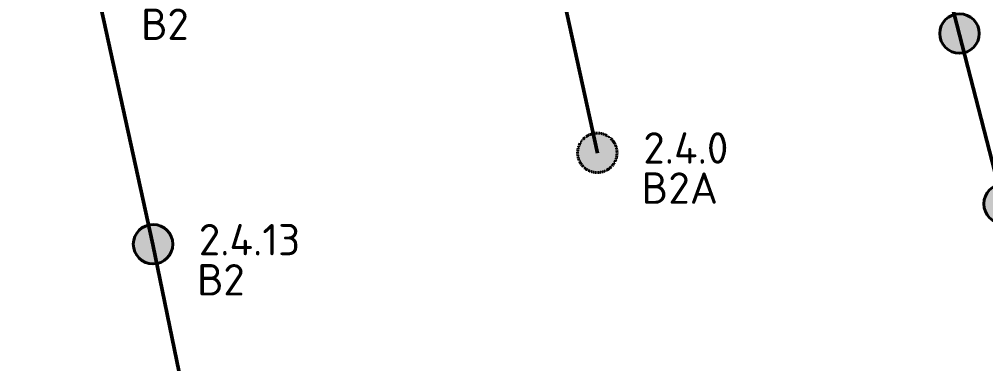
# Model space of a CAD drawing. Header units: millimetres. Extents: x -500444 to 437433, y -1435259 to 1593622.
# Drawn here: x -63661 to -58126, y -1370583 to -1368608 of the extents above; entities that cross this region are included whole.
import ezdxf

# ---------------------------------------------------------------- set-up
doc = ezdxf.new("R2010")
doc.units = ezdxf.units.MM
doc.linetypes.add('HIDDEN2', pattern=[4.7625, 3.175, -1.5875])
for name, color, linetype, lineweight in [('_Гр.ЩД-2C.7.6.I2.4', 6, 'Continuous', 50), ('_Гр.ЩД-2C.7.6.I2.5', 6, 'Continuous', 50), ('A-ANNO-DIMS', 7, 'Continuous', 9)]:
    doc.layers.add(name, color=color, linetype=linetype, lineweight=lineweight)
doc.layers.add('Вставка', color=252, linetype='Continuous')
doc.layers.add('сВЕтильники', color=7, linetype='Continuous', lineweight=40, true_color=0x0000f0)
doc.layers.add('ЭТО_аварийные', color=7, linetype='HIDDEN2', lineweight=40, true_color=0xfa0505)
doc.styles.add('GOST 2.304', font='')
doc.styles.add('TableTextStyle', font='isocpeur.ttf', dxfattribs={"width": 0.9})
doc.styles.get('GOST 2.304').set_extended_font_data('GOST Common')
doc.linetypes.add('Truba', pattern='A,3e-05,[4,MSH_7,S=1,R=0,X=0,Y=0],-3.022072', length=3.022102)
doc.dimstyles.new('М-200', dxfattribs={"dimtxt": 400, "dimasz": 160, "dimexe": 200, "dimexo": 400, "dimgap": 50, "dimtad": 1, "dimdec": 0, "dimzin": 0, "dimdsep": 46, "dimtxsty": 'GOST 2.304', "dimblk": 'ARCHTICK', "dimcen": 180, "dimdle": 200, "dimadec": 0, "dimazin": 0, "dimtfac": 1, "dimtdec": 0, "dimtmove": 1, "dimatfit": 0, "dimfxl": 1, "dimtolj": 1, "dimtzin": 0, "dimarcsym": 0})

# ---------------------------------------------------------------- blocks, each defined once
blk = doc.blocks.new('_ArchTick')
at = {"color": 0, "linetype": 'ByBlock', "const_width": 0.15}
blk.add_lwpolyline([(-0.5, -0.5), (0.5, 0.5)], dxfattribs=at)
blk = doc.blocks.new('*D41')
at = {"layer": 'A-ANNO-DIMS', "color": 0, "lineweight": -2, "transparency": 16777216}
blk.add_arc((-165703.8, -113309.3), 107894.2, 269.999998, 325.999999, dxfattribs=at)
at = {"layer": 'Defpoints', "color": 0, "lineweight": 30, "transparency": 16777216}
for p in [(-165703.8, -113309.3), (-165703.8, -113309.3), (-75741.3, -173989.8), (-131171, -215527.9), (-165703.8, -221903.3)]:
    blk.add_point(p, dxfattribs=at)
at = {"layer": 'A-ANNO-DIMS', "color": 0, "lineweight": -2, "transparency": 16777216, "xscale": 160, "yscale": 160, "zscale": 160}
for p, rotation in [((-76255.4, -173643), 55.99999895826774), ((-165703.8, -221203.5), 179.9999981265246)]:
    blk.add_blockref('_ArchTick', p, dxfattribs=dict(at, rotation=rotation))
at = {"layer": 'A-ANNO-DIMS', "color": 0, "transparency": 16777216, "insert": (-114299.5, -207822), "char_height": 400, "attachment_point": 5, "rotation": 28.5412, "style": 'GOST 2.304'}
blk.add_mtext('\\A1;56,0%%D', dxfattribs=at)
blk = doc.blocks.new('A$Cab2378fa')
at = {"lineweight": 25, "true_color": 0xfff5f5}
h = blk.add_hatch(color=7, dxfattribs=at)
h.dxf.hatch_style = 1
h.paths.add_polyline_path([(0, 0), (-142, -170, 0.174923), (3, -222, 0.197808), (162, -157)])
h.paths.add_polyline_path([(-163, 158), (0, 0), (148, 178, 0.175398), (3, 230, 0.209014)])
at = {"lineweight": 25}
h = blk.add_hatch(color=256, dxfattribs=at)
h.paths.add_polyline_path([(162, -157, 0.442338), (148, 178), (0, 0)])
h.paths.add_polyline_path([(-142, -170), (0, 0), (-163, 158, 0.430096)])
blk.add_circle((3, 4), 226)
blk = doc.blocks.new('Гр.ЩД-2C.7.6.I2.4')
at = {"layer": '_Гр.ЩД-2C.7.6.I2.4', "color": 18, "true_color": 0x000000, "style": 'TableTextStyle'}
for s, p in [('В2', (24401.7, 17627.8)), ('B2A', (27268.9, 16688.3)), ('В2', (24722.4, 16162.4))]:
    blk.add_text(s, height=180, dxfattribs=at).set_placement(p)
at = {"layer": '_Гр.ЩД-2C.7.6.I2.4', "ltscale": 100, "style": 'TableTextStyle'}
for tag, p in [('55', (18620.1, 37161.8, 6620)), ('ТР1', (19412.5, 34914.2)), ('В2', (23429.5, 34503.1)), ('ТР1', (19552.2, 34060.2)), ('В2', (20771.7, 33868.2)), ('ТР1', (19713.2, 33076.1)), ('В2', (23750.3, 33037.7)), ('В2', (21203.8, 32511.9)), ('ТР1', (19911.5, 31863.9)), ('B2A', (24071.1, 31572.3)), ('В2', (21524.6, 31046.5)), ('ТР1', (20055.9, 30981.5)), ('B2A', (24391.9, 30106.9)), ('ТР1', (20223.8, 29955.1)), ('В2', (21845.4, 29581.1)), ('ТР1', (20352.9, 29165.6)), ('В2', (24712.6, 28641.5)), ('ТР1', (20460.2, 28509.8)), ('В2', (22166.2, 28115.6)), ('ТР1', (20546.2, 27984.1)), ('ТР1', (20649.7, 27351.1)), ('В2', (25033.4, 27176.1)), ('ТР1', (20730.2, 26859.1)), ('В2', (22487, 26650.2)), ('ТР1', (20830.4, 26246.8)), ('ТР1', (20888.1, 25690.9)), ('В2', (25354.2, 25710.7)), ('В2', (22807.7, 25184.8)), ('ТР1', (21033.6, 25004.2)), ('ТР1', (21111.7, 24413.2)), ('B2A', (25675, 24245.3)), ('ТР1', (21236.5, 23764)), ('В2', (23128.5, 23719.4)), ('ТР1', (21344.9, 23077)), ('B2A', (25995.8, 22779.9)), ('ТР1', (21429.3, 22565.2)), ('В2', (23449.3, 22254)), ('ТР1', (21526.5, 22041.6)), ('ТР1', (21576.8, 21538.4)), ('В2', (26316.6, 21314.5)), ('ТР1', (21658.5, 20995.5)), ('В2', (23770.1, 20788.6)), ('ТР1', (21744.4, 20443.7)), ('В2', (26637.3, 19849.1)), ('ТР1', (21888.1, 19781.1)), ('В2', (24090.9, 19323.2)), ('ТР1', (22033.1, 18894.1)), ('B2A', (26958.1, 18383.7)), ('ТР1', (22110.2, 18270.2)), ('В2', (24411.7, 17857.8)), ('ТР1', (22219.3, 17756.1)), ('ТР1', (22303.8, 17226.4)), ('B2A', (27278.9, 16918.3)), ('ТР1', (22393.2, 16692.9)), ('В2', (24732.4, 16392.4)), ('ТР1', (22485.1, 16131.5)), ('ТР1', (22566, 15636.8)), ('ТР1', (22609.2, 15015.8))]:
    blk.add_attdef(tag, p, '', height=180, dxfattribs=at)
blk = doc.blocks.new('Оси200')
at = {"layer": 'A-ANNO-DIMS', "color": 253}
dim = blk.add_angular_dim_2l(base=(-131171, -215527.9), line1=((-165703.8, -113309.3), (-75741.3, -173989.8)), line2=((-165703.8, -113309.3), (-165703.8, -221903.3)), text='56,0%%D', dimstyle='М-200', override={"dimadec": 2, "dimtmove": 2}, dxfattribs=at)
dim.commit()
dim.dimension.update_dxf_attribs({"geometry": '*D41', "text_midpoint": (-114299.5, -207822), "dimtype": 130})
blk = doc.blocks.new('A$C20f07326')
at = {"layer": 'A-ANNO-DIMS', "color": 253}
blk.add_blockref('Оси200', (404603.7, 213803.6), dxfattribs=at)

msp = doc.modelspace()

# ---------------------------------------------------------------- block references
at = {"layer": 'Вставка', "linetype": 'Truba', "lineweight": 30, "ltscale": 100}
msp.add_blockref('A$C20f07326', (-318165.7, -1386353.6), dxfattribs=at)

# ---------------------------------------------------------------- next in the draw order: linework, layer by layer
at = {"layer": '_Гр.ЩД-2C.7.6.I2.4', "ltscale": 100}
msp.add_lwpolyline([(-64222.1, -1334555.4), (-63393.5, -1337708.6), (-66165.9, -1338399.8), (-70513.1, -1339114.3), (-70634.3, -1339124.2), (-70317.2, -1341146.9), (-69000.6, -1349135.7), (-68102.2, -1351428.2), (-64880.2, -1371135.5), (-62745.3, -1370633.9), (-62896.7, -1369899.4), (-66744.6, -1352312.5), (-64198.1, -1351786.7), (-60349.8, -1369375.5)], dxfattribs=at)
at = {"layer": '_Гр.ЩД-2C.7.6.I2.5', "ltscale": 100}
msp.add_lwpolyline([(-64222.1, -1334555.4), (-63393.5, -1337708.6), (-66165.9, -1338399.8), (-66347.4, -1338429.6), (-65856.4, -1340344.7), (-63852.5, -1348337.7), (-62841.5, -1350971.1), (-58024.6, -1369667.6), (-55889.4, -1369066.7), (-56102.4, -1368312.2), (-61283.7, -1351073.6), (-58788.7, -1350342), (-53610.4, -1367584.5)], dxfattribs=at)

# ---------------------------------------------------------------- next in the draw order: block references
at = {"layer": '_Гр.ЩД-2C.7.6.I2.4'}
ref = msp.add_blockref('Гр.ЩД-2C.7.6.I2.4', (-87365.7, -1386353.7), dxfattribs=at)
ref.add_attrib('B2A', '2.4.0', (-60086.8, -1369435.4), dxfattribs={"ltscale": 100, "height": 180, "style": 'TableTextStyle'})
ref.add_attrib('В2', '2.4.13', (-62633.3, -1369961.3), dxfattribs={"ltscale": 100, "height": 180, "style": 'TableTextStyle'})
at = {"layer": 'сВЕтильники', "ltscale": 100, "xscale": 0.5, "yscale": 0.5, "zscale": 0.5}
for p in [(-58276.9, -1368691.6), (-58024.6, -1369667.6), (-62896.7, -1369899.4)]:
    msp.add_blockref('A$Cab2378fa', p, dxfattribs=at)
at = {"layer": 'ЭТО_аварийные', "ltscale": 100, "xscale": 0.5, "yscale": 0.5, "zscale": 0.5}
msp.add_blockref('A$Cab2378fa', (-60351.7, -1369375.5), dxfattribs=at)

doc.saveas('drawing.dxf')
